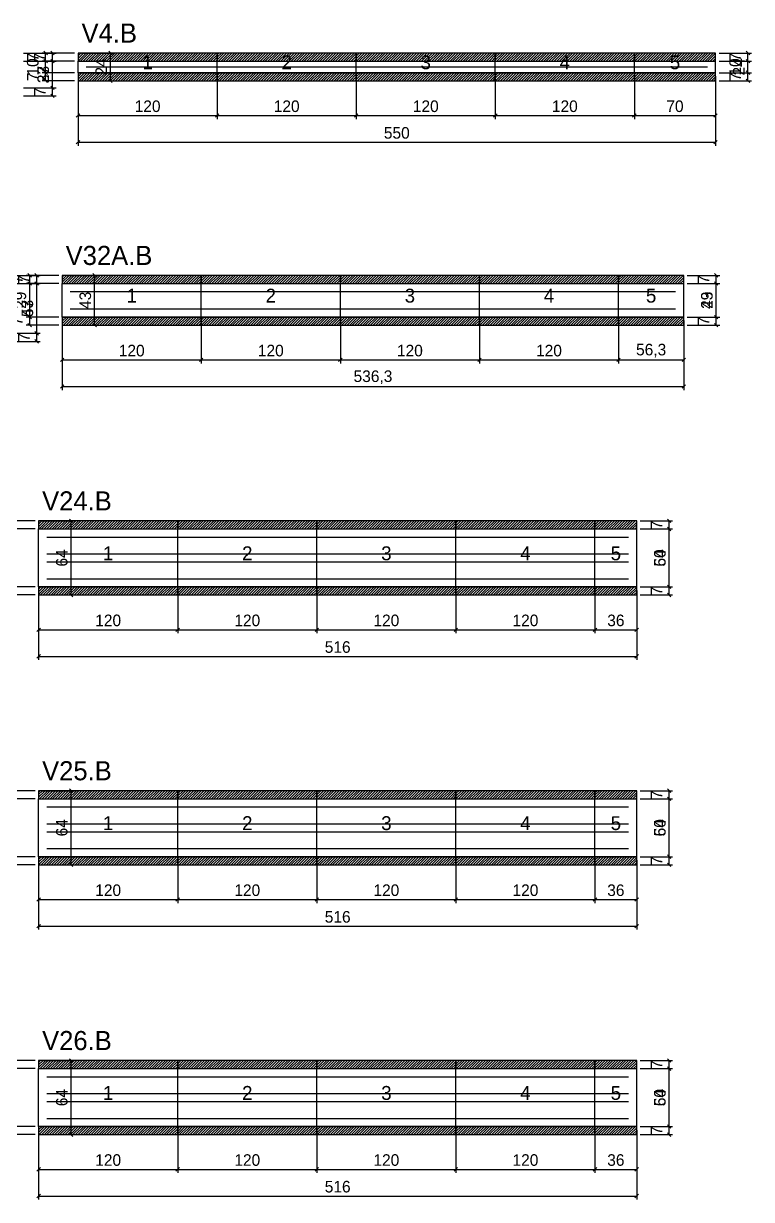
# Model space of a CAD drawing. Extents: x -10500 to 3070, y -7991 to 1250.
# Drawn here: x 786 to 1414, y -4425 to -3409 of the extents above; entities that cross this region are included whole.
import ezdxf
from ezdxf.enums import TextEntityAlignment as Align

# ---------------------------------------------------------------- set-up
doc = ezdxf.new("R2010")
doc.units = 0
for name, color, linetype in [('5', 5, 'Continuous'), ('COTA', 241, 'Continuous'), ('NOMENCLATURA', 7, 'Continuous'), ('Painéis', 200, 'Continuous'), ('SARR_2.2x7', 40, 'Continuous'), ('SCO-___-LAJ', 224, 'Continuous')]:
    doc.layers.add(name, color=color, linetype=linetype)
doc.dimstyles.new('PAINEL', dxfattribs={"dimtxt": 10, "dimasz": 3, "dimexe": 3, "dimexo": 3, "dimgap": 3, "dimtad": 1, "dimblk": 'OBLIQUE', "dimblk1": 'OBLIQUE', "dimcen": 2.5, "dimclrd": 4, "dimclre": 4, "dimclrt": 240, "dimazin": 3, "dimtfac": 1, "dimtmove": 0, "dimatfit": 3})

# ---------------------------------------------------------------- blocks, each defined once
blk = doc.blocks.new('_OBLIQUE')
at = {"color": 0, "linetype": 'BYBLOCK'}
blk.add_line((-0.5, -0.5), (0.5, 0.5), dxfattribs=at)

msp = doc.modelspace()

# ---------------------------------------------------------------- hatches: boundary and pattern name
at = {"layer": 'COTA'}
h = msp.add_hatch(dxfattribs=at)
h.set_pattern_fill('ANSI31', scale=0.5)
h.paths.add_polyline_path([(833, -3441.7), (953, -3441.7), (953, -3434.7), (833, -3434.7)])
h = msp.add_hatch(dxfattribs=at)
h.set_pattern_fill('ANSI31', scale=0.5)
h.paths.add_polyline_path([(953, -3441.7), (1073, -3441.7), (1073, -3434.7), (953, -3434.7)])
h = msp.add_hatch(dxfattribs=at)
h.set_pattern_fill('ANSI31', scale=0.5)
h.paths.add_polyline_path([(1073, -3441.7), (1193, -3441.7), (1193, -3434.7), (1073, -3434.7)])
h = msp.add_hatch(dxfattribs=at)
h.set_pattern_fill('ANSI31', scale=0.5)
h.paths.add_polyline_path([(1193, -3441.7), (1313, -3441.7), (1313, -3434.7), (1193, -3434.7)])
h = msp.add_hatch(dxfattribs=at)
h.set_pattern_fill('ANSI31', scale=0.5)
h.paths.add_polyline_path([(1313, -3441.7), (1383, -3441.7), (1383, -3434.7), (1313, -3434.7)])
h = msp.add_hatch(dxfattribs=at)
h.set_pattern_fill('ANSI31', scale=0.5)
h.paths.add_polyline_path([(833, -3458.7), (953, -3458.7), (953, -3451.7), (833, -3451.7)])
h = msp.add_hatch(dxfattribs=at)
h.set_pattern_fill('ANSI31', scale=0.5)
h.paths.add_polyline_path([(953, -3458.7), (1073, -3458.7), (1073, -3451.7), (953, -3451.7)])
h = msp.add_hatch(dxfattribs=at)
h.set_pattern_fill('ANSI31', scale=0.5)
h.paths.add_polyline_path([(1073, -3458.7), (1193, -3458.7), (1193, -3451.7), (1073, -3451.7)])
h = msp.add_hatch(dxfattribs=at)
h.set_pattern_fill('ANSI31', scale=0.5)
h.paths.add_polyline_path([(1193, -3458.7), (1313, -3458.7), (1313, -3451.7), (1193, -3451.7)])
h = msp.add_hatch(dxfattribs=at)
h.set_pattern_fill('ANSI31', scale=0.5)
h.paths.add_polyline_path([(1313, -3458.7), (1383, -3458.7), (1383, -3451.7), (1313, -3451.7)])
h = msp.add_hatch(dxfattribs=at)
h.set_pattern_fill('ANSI31', scale=0.5)
h.paths.add_polyline_path([(819.3, -3633.7), (939.3, -3633.7), (939.3, -3626.7), (819.3, -3626.7)])
h = msp.add_hatch(dxfattribs=at)
h.set_pattern_fill('ANSI31', scale=0.5)
h.paths.add_polyline_path([(939.3, -3633.7), (1059.3, -3633.7), (1059.3, -3626.7), (939.3, -3626.7)])
h = msp.add_hatch(dxfattribs=at)
h.set_pattern_fill('ANSI31', scale=0.5)
h.paths.add_polyline_path([(1059.3, -3633.7), (1179.3, -3633.7), (1179.3, -3626.7), (1059.3, -3626.7)])
h = msp.add_hatch(dxfattribs=at)
h.set_pattern_fill('ANSI31', scale=0.5)
h.paths.add_polyline_path([(1179.3, -3633.7), (1299.3, -3633.7), (1299.3, -3626.7), (1179.3, -3626.7)])
h = msp.add_hatch(dxfattribs=at)
h.set_pattern_fill('ANSI31', scale=0.5)
h.paths.add_polyline_path([(1299.3, -3633.7), (1355.6, -3633.7), (1355.6, -3626.7), (1299.3, -3626.7)])
h = msp.add_hatch(dxfattribs=at)
h.set_pattern_fill('ANSI31', scale=0.5)
h.paths.add_polyline_path([(819.3, -3669.7), (939.3, -3669.7), (939.3, -3662.7), (819.3, -3662.7)])
h = msp.add_hatch(dxfattribs=at)
h.set_pattern_fill('ANSI31', scale=0.5)
h.paths.add_polyline_path([(939.3, -3669.7), (1059.3, -3669.7), (1059.3, -3662.7), (939.3, -3662.7)])
h = msp.add_hatch(dxfattribs=at)
h.set_pattern_fill('ANSI31', scale=0.5)
h.paths.add_polyline_path([(1059.3, -3669.7), (1179.3, -3669.7), (1179.3, -3662.7), (1059.3, -3662.7)])
h = msp.add_hatch(dxfattribs=at)
h.set_pattern_fill('ANSI31', scale=0.5)
h.paths.add_polyline_path([(1179.3, -3669.7), (1299.3, -3669.7), (1299.3, -3662.7), (1179.3, -3662.7)])
h = msp.add_hatch(dxfattribs=at)
h.set_pattern_fill('ANSI31', scale=0.5)
h.paths.add_polyline_path([(1299.3, -3669.7), (1355.6, -3669.7), (1355.6, -3662.7), (1299.3, -3662.7)])
h = msp.add_hatch(dxfattribs=at)
h.set_pattern_fill('ANSI31', scale=0.5)
h.paths.add_polyline_path([(799, -3845.7), (919, -3845.7), (919, -3838.7), (799, -3838.7)])
h = msp.add_hatch(dxfattribs=at)
h.set_pattern_fill('ANSI31', scale=0.5)
h.paths.add_polyline_path([(919, -3845.7), (1039, -3845.7), (1039, -3838.7), (919, -3838.7)])
h = msp.add_hatch(dxfattribs=at)
h.set_pattern_fill('ANSI31', scale=0.5)
h.paths.add_polyline_path([(1039, -3845.7), (1159, -3845.7), (1159, -3838.7), (1039, -3838.7)])
h = msp.add_hatch(dxfattribs=at)
h.set_pattern_fill('ANSI31', scale=0.5)
h.paths.add_polyline_path([(1159, -3845.7), (1279, -3845.7), (1279, -3838.7), (1159, -3838.7)])
h = msp.add_hatch(dxfattribs=at)
h.set_pattern_fill('ANSI31', scale=0.5)
h.paths.add_polyline_path([(1279, -3845.7), (1315, -3845.7), (1315, -3838.7), (1279, -3838.7)])
h = msp.add_hatch(dxfattribs=at)
h.set_pattern_fill('ANSI31', scale=0.5)
h.paths.add_polyline_path([(799, -3902.7), (919, -3902.7), (919, -3895.7), (799, -3895.7)])
h = msp.add_hatch(dxfattribs=at)
h.set_pattern_fill('ANSI31', scale=0.5)
h.paths.add_polyline_path([(919, -3902.7), (1039, -3902.7), (1039, -3895.7), (919, -3895.7)])
h = msp.add_hatch(dxfattribs=at)
h.set_pattern_fill('ANSI31', scale=0.5)
h.paths.add_polyline_path([(1039, -3902.7), (1159, -3902.7), (1159, -3895.7), (1039, -3895.7)])
h = msp.add_hatch(dxfattribs=at)
h.set_pattern_fill('ANSI31', scale=0.5)
h.paths.add_polyline_path([(1159, -3902.7), (1279, -3902.7), (1279, -3895.7), (1159, -3895.7)])
h = msp.add_hatch(dxfattribs=at)
h.set_pattern_fill('ANSI31', scale=0.5)
h.paths.add_polyline_path([(1279, -3902.7), (1315, -3902.7), (1315, -3895.7), (1279, -3895.7)])
h = msp.add_hatch(dxfattribs=at)
h.set_pattern_fill('ANSI31', scale=0.5)
h.paths.add_polyline_path([(799, -4078.7), (919, -4078.7), (919, -4071.7), (799, -4071.7)])
h = msp.add_hatch(dxfattribs=at)
h.set_pattern_fill('ANSI31', scale=0.5)
h.paths.add_polyline_path([(919, -4078.7), (1039, -4078.7), (1039, -4071.7), (919, -4071.7)])
h = msp.add_hatch(dxfattribs=at)
h.set_pattern_fill('ANSI31', scale=0.5)
h.paths.add_polyline_path([(1039, -4078.7), (1159, -4078.7), (1159, -4071.7), (1039, -4071.7)])
h = msp.add_hatch(dxfattribs=at)
h.set_pattern_fill('ANSI31', scale=0.5)
h.paths.add_polyline_path([(1159, -4078.7), (1279, -4078.7), (1279, -4071.7), (1159, -4071.7)])
h = msp.add_hatch(dxfattribs=at)
h.set_pattern_fill('ANSI31', scale=0.5)
h.paths.add_polyline_path([(1279, -4078.7), (1315, -4078.7), (1315, -4071.7), (1279, -4071.7)])
h = msp.add_hatch(dxfattribs=at)
h.set_pattern_fill('ANSI31', scale=0.5)
h.paths.add_polyline_path([(799, -4135.7), (919, -4135.7), (919, -4128.7), (799, -4128.7)])
h = msp.add_hatch(dxfattribs=at)
h.set_pattern_fill('ANSI31', scale=0.5)
h.paths.add_polyline_path([(919, -4135.7), (1039, -4135.7), (1039, -4128.7), (919, -4128.7)])
h = msp.add_hatch(dxfattribs=at)
h.set_pattern_fill('ANSI31', scale=0.5)
h.paths.add_polyline_path([(1039, -4135.7), (1159, -4135.7), (1159, -4128.7), (1039, -4128.7)])
h = msp.add_hatch(dxfattribs=at)
h.set_pattern_fill('ANSI31', scale=0.5)
h.paths.add_polyline_path([(1159, -4135.7), (1279, -4135.7), (1279, -4128.7), (1159, -4128.7)])
h = msp.add_hatch(dxfattribs=at)
h.set_pattern_fill('ANSI31', scale=0.5)
h.paths.add_polyline_path([(1279, -4135.7), (1315, -4135.7), (1315, -4128.7), (1279, -4128.7)])
h = msp.add_hatch(dxfattribs=at)
h.set_pattern_fill('ANSI31', scale=0.5)
h.paths.add_polyline_path([(799, -4311.7), (919, -4311.7), (919, -4304.7), (799, -4304.7)])
h = msp.add_hatch(dxfattribs=at)
h.set_pattern_fill('ANSI31', scale=0.5)
h.paths.add_polyline_path([(919, -4311.7), (1039, -4311.7), (1039, -4304.7), (919, -4304.7)])
h = msp.add_hatch(dxfattribs=at)
h.set_pattern_fill('ANSI31', scale=0.5)
h.paths.add_polyline_path([(1039, -4311.7), (1159, -4311.7), (1159, -4304.7), (1039, -4304.7)])
h = msp.add_hatch(dxfattribs=at)
h.set_pattern_fill('ANSI31', scale=0.5)
h.paths.add_polyline_path([(1159, -4311.7), (1279, -4311.7), (1279, -4304.7), (1159, -4304.7)])
h = msp.add_hatch(dxfattribs=at)
h.set_pattern_fill('ANSI31', scale=0.5)
h.paths.add_polyline_path([(1279, -4311.7), (1315, -4311.7), (1315, -4304.7), (1279, -4304.7)])
h = msp.add_hatch(dxfattribs=at)
h.set_pattern_fill('ANSI31', scale=0.5)
h.paths.add_polyline_path([(799, -4368.7), (919, -4368.7), (919, -4361.7), (799, -4361.7)])
h = msp.add_hatch(dxfattribs=at)
h.set_pattern_fill('ANSI31', scale=0.5)
h.paths.add_polyline_path([(919, -4368.7), (1039, -4368.7), (1039, -4361.7), (919, -4361.7)])
h = msp.add_hatch(dxfattribs=at)
h.set_pattern_fill('ANSI31', scale=0.5)
h.paths.add_polyline_path([(1039, -4368.7), (1159, -4368.7), (1159, -4361.7), (1039, -4361.7)])
h = msp.add_hatch(dxfattribs=at)
h.set_pattern_fill('ANSI31', scale=0.5)
h.paths.add_polyline_path([(1159, -4368.7), (1279, -4368.7), (1279, -4361.7), (1159, -4361.7)])
h = msp.add_hatch(dxfattribs=at)
h.set_pattern_fill('ANSI31', scale=0.5)
h.paths.add_polyline_path([(1279, -4368.7), (1315, -4368.7), (1315, -4361.7), (1279, -4361.7)])

# ---------------------------------------------------------------- linework, layer by layer
at = {"layer": 'Painéis'}
for p, q in [((833, -3441.7), (953, -3441.7)), ((833, -3451.7), (833, -3441.7)), ((953, -3451.7), (953, -3441.7)), ((953, -3451.7), (953, -3441.7)), ((953, -3441.7), (1073, -3441.7)), ((953, -3451.7), (953, -3441.7)), ((1073, -3451.7), (1073, -3441.7)), ((1073, -3451.7), (1073, -3441.7)), ((1073, -3441.7), (1193, -3441.7)), ((1073, -3451.7), (1073, -3441.7)), ((1193, -3451.7), (1193, -3441.7)), ((1193, -3451.7), (1193, -3441.7)), ((1193, -3441.7), (1313, -3441.7)), ((1193, -3451.7), (1193, -3441.7)), ((1313, -3451.7), (1313, -3441.7)), ((1313, -3451.7), (1313, -3441.7)), ((1313, -3441.7), (1383, -3441.7)), ((1313, -3451.7), (1313, -3441.7)), ((1383, -3451.7), (1383, -3441.7)), ((833, -3451.7), (953, -3451.7)), ((953, -3451.7), (1073, -3451.7)), ((1073, -3451.7), (1193, -3451.7)), ((1193, -3451.7), (1313, -3451.7)), ((1313, -3451.7), (1383, -3451.7)), ((819.3, -3633.7), (939.3, -3633.7)), ((819.3, -3662.7), (819.3, -3633.7)), ((939.3, -3662.7), (939.3, -3633.7)), ((939.3, -3662.7), (939.3, -3633.7)), ((939.3, -3633.7), (1059.3, -3633.7)), ((939.3, -3662.7), (939.3, -3633.7)), ((1059.3, -3662.7), (1059.3, -3633.7)), ((1059.3, -3662.7), (1059.3, -3633.7)), ((1059.3, -3633.7), (1179.3, -3633.7)), ((1059.3, -3662.7), (1059.3, -3633.7)), ((1179.3, -3662.7), (1179.3, -3633.7)), ((1179.3, -3662.7), (1179.3, -3633.7)), ((1179.3, -3633.7), (1299.3, -3633.7)), ((1179.3, -3662.7), (1179.3, -3633.7)), ((1299.3, -3662.7), (1299.3, -3633.7)), ((1299.3, -3662.7), (1299.3, -3633.7)), ((1299.3, -3633.7), (1355.6, -3633.7)), ((1299.3, -3662.7), (1299.3, -3633.7)), ((1355.6, -3662.7), (1355.6, -3633.7)), ((819.3, -3662.7), (939.3, -3662.7)), ((939.3, -3662.7), (1059.3, -3662.7)), ((1059.3, -3662.7), (1179.3, -3662.7)), ((1179.3, -3662.7), (1299.3, -3662.7)), ((1299.3, -3662.7), (1355.6, -3662.7)), ((799, -3845.7), (919, -3845.7)), ((799, -3895.7), (799, -3845.7)), ((919, -3895.7), (919, -3845.7)), ((919, -3895.7), (919, -3845.7)), ((919, -3845.7), (1039, -3845.7)), ((919, -3895.7), (919, -3845.7)), ((1039, -3895.7), (1039, -3845.7)), ((1039, -3895.7), (1039, -3845.7)), ((1039, -3845.7), (1159, -3845.7)), ((1039, -3895.7), (1039, -3845.7)), ((1159, -3895.7), (1159, -3845.7)), ((1159, -3895.7), (1159, -3845.7)), ((1159, -3845.7), (1279, -3845.7)), ((1159, -3895.7), (1159, -3845.7)), ((1279, -3895.7), (1279, -3845.7)), ((1279, -3895.7), (1279, -3845.7)), ((1279, -3845.7), (1315, -3845.7)), ((1279, -3895.7), (1279, -3845.7)), ((1315, -3895.7), (1315, -3845.7)), ((799, -3895.7), (919, -3895.7)), ((919, -3895.7), (1039, -3895.7)), ((1039, -3895.7), (1159, -3895.7)), ((1159, -3895.7), (1279, -3895.7)), ((1279, -3895.7), (1315, -3895.7)), ((799, -4078.7), (919, -4078.7)), ((799, -4128.7), (799, -4078.7)), ((919, -4128.7), (919, -4078.7)), ((919, -4128.7), (919, -4078.7)), ((919, -4078.7), (1039, -4078.7)), ((919, -4128.7), (919, -4078.7)), ((1039, -4128.7), (1039, -4078.7)), ((1039, -4128.7), (1039, -4078.7)), ((1039, -4078.7), (1159, -4078.7)), ((1039, -4128.7), (1039, -4078.7)), ((1159, -4128.7), (1159, -4078.7)), ((1159, -4128.7), (1159, -4078.7)), ((1159, -4078.7), (1279, -4078.7)), ((1159, -4128.7), (1159, -4078.7)), ((1279, -4128.7), (1279, -4078.7)), ((1279, -4128.7), (1279, -4078.7)), ((1279, -4078.7), (1315, -4078.7)), ((1279, -4128.7), (1279, -4078.7)), ((1315, -4128.7), (1315, -4078.7)), ((799, -4128.7), (919, -4128.7)), ((919, -4128.7), (1039, -4128.7)), ((1039, -4128.7), (1159, -4128.7)), ((1159, -4128.7), (1279, -4128.7)), ((1279, -4128.7), (1315, -4128.7)), ((799, -4311.7), (919, -4311.7)), ((799, -4361.7), (799, -4311.7)), ((919, -4361.7), (919, -4311.7)), ((919, -4361.7), (919, -4311.7)), ((919, -4311.7), (1039, -4311.7)), ((919, -4361.7), (919, -4311.7)), ((1039, -4361.7), (1039, -4311.7)), ((1039, -4361.7), (1039, -4311.7)), ((1039, -4311.7), (1159, -4311.7)), ((1039, -4361.7), (1039, -4311.7)), ((1159, -4361.7), (1159, -4311.7)), ((1159, -4361.7), (1159, -4311.7)), ((1159, -4311.7), (1279, -4311.7)), ((1159, -4361.7), (1159, -4311.7)), ((1279, -4361.7), (1279, -4311.7)), ((1279, -4361.7), (1279, -4311.7)), ((1279, -4311.7), (1315, -4311.7)), ((1279, -4361.7), (1279, -4311.7)), ((1315, -4361.7), (1315, -4311.7)), ((799, -4361.7), (919, -4361.7)), ((919, -4361.7), (1039, -4361.7)), ((1039, -4361.7), (1159, -4361.7)), ((1159, -4361.7), (1279, -4361.7)), ((1279, -4361.7), (1315, -4361.7))]:
    msp.add_line(p, q, dxfattribs=at)
at = {"layer": 'SARR_2.2x7'}
for points in [[(840, -3446.7), (953, -3446.7)], [(840, -3446.7), (953, -3446.7)], [(953, -3446.7), (1073, -3446.7)], [(953, -3446.7), (1073, -3446.7)], [(1073, -3446.7), (1193, -3446.7)], [(1073, -3446.7), (1193, -3446.7)], [(1193, -3446.7), (1313, -3446.7)], [(1193, -3446.7), (1313, -3446.7)], [(1313, -3446.7), (1376, -3446.7)], [(1313, -3446.7), (1376, -3446.7)], [(826.3, -3640.7), (939.3, -3640.7)], [(826.3, -3640.7), (939.3, -3640.7)], [(939.3, -3640.7), (1059.3, -3640.7)], [(939.3, -3640.7), (1059.3, -3640.7)], [(1059.3, -3640.7), (1179.3, -3640.7)], [(1059.3, -3640.7), (1179.3, -3640.7)], [(1179.3, -3640.7), (1299.3, -3640.7)], [(1179.3, -3640.7), (1299.3, -3640.7)], [(1299.3, -3640.7), (1348.6, -3640.7)], [(1299.3, -3640.7), (1348.6, -3640.7)], [(826.3, -3655.7), (939.3, -3655.7)], [(826.3, -3655.7), (939.3, -3655.7)], [(939.3, -3655.7), (1059.3, -3655.7)], [(939.3, -3655.7), (1059.3, -3655.7)], [(1059.3, -3655.7), (1179.3, -3655.7)], [(1059.3, -3655.7), (1179.3, -3655.7)], [(1179.3, -3655.7), (1299.3, -3655.7)], [(1179.3, -3655.7), (1299.3, -3655.7)], [(1299.3, -3655.7), (1348.6, -3655.7)], [(1299.3, -3655.7), (1348.6, -3655.7)], [(806, -3852.7), (919, -3852.7)], [(806, -3852.7), (919, -3852.7)], [(919, -3852.7), (1039, -3852.7)], [(919, -3852.7), (1039, -3852.7)], [(1039, -3852.7), (1159, -3852.7)], [(1039, -3852.7), (1159, -3852.7)], [(1159, -3852.7), (1279, -3852.7)], [(1159, -3852.7), (1279, -3852.7)], [(1279, -3852.7), (1308, -3852.7)], [(1279, -3852.7), (1308, -3852.7)], [(806, -3867.2), (919, -3867.2)], [(806, -3867.2), (919, -3867.2)], [(919, -3867.2), (1039, -3867.2)], [(919, -3867.2), (1039, -3867.2)], [(1039, -3867.2), (1159, -3867.2)], [(1039, -3867.2), (1159, -3867.2)], [(1159, -3867.2), (1279, -3867.2)], [(1159, -3867.2), (1279, -3867.2)], [(1279, -3867.2), (1308, -3867.2)], [(1279, -3867.2), (1308, -3867.2)], [(806, -3874.2), (919, -3874.2)], [(806, -3874.2), (919, -3874.2)], [(919, -3874.2), (1039, -3874.2)], [(919, -3874.2), (1039, -3874.2)], [(1039, -3874.2), (1159, -3874.2)], [(1039, -3874.2), (1159, -3874.2)], [(1159, -3874.2), (1279, -3874.2)], [(1159, -3874.2), (1279, -3874.2)], [(1279, -3874.2), (1308, -3874.2)], [(1279, -3874.2), (1308, -3874.2)], [(806, -3888.7), (919, -3888.7)], [(806, -3888.7), (919, -3888.7)], [(919, -3888.7), (1039, -3888.7)], [(919, -3888.7), (1039, -3888.7)], [(1039, -3888.7), (1159, -3888.7)], [(1039, -3888.7), (1159, -3888.7)], [(1159, -3888.7), (1279, -3888.7)], [(1159, -3888.7), (1279, -3888.7)], [(1279, -3888.7), (1308, -3888.7)], [(1279, -3888.7), (1308, -3888.7)], [(806, -4085.7), (919, -4085.7)], [(806, -4085.7), (919, -4085.7)], [(919, -4085.7), (1039, -4085.7)], [(919, -4085.7), (1039, -4085.7)], [(1039, -4085.7), (1159, -4085.7)], [(1039, -4085.7), (1159, -4085.7)], [(1159, -4085.7), (1279, -4085.7)], [(1159, -4085.7), (1279, -4085.7)], [(1279, -4085.7), (1308, -4085.7)], [(1279, -4085.7), (1308, -4085.7)], [(806, -4100.2), (919, -4100.2)], [(806, -4100.2), (919, -4100.2)], [(919, -4100.2), (1039, -4100.2)], [(919, -4100.2), (1039, -4100.2)], [(1039, -4100.2), (1159, -4100.2)], [(1039, -4100.2), (1159, -4100.2)], [(1159, -4100.2), (1279, -4100.2)], [(1159, -4100.2), (1279, -4100.2)], [(1279, -4100.2), (1308, -4100.2)], [(1279, -4100.2), (1308, -4100.2)], [(806, -4107.2), (919, -4107.2)], [(806, -4107.2), (919, -4107.2)], [(919, -4107.2), (1039, -4107.2)], [(919, -4107.2), (1039, -4107.2)], [(1039, -4107.2), (1159, -4107.2)], [(1039, -4107.2), (1159, -4107.2)], [(1159, -4107.2), (1279, -4107.2)], [(1159, -4107.2), (1279, -4107.2)], [(1279, -4107.2), (1308, -4107.2)], [(1279, -4107.2), (1308, -4107.2)], [(806, -4121.7), (919, -4121.7)], [(806, -4121.7), (919, -4121.7)], [(919, -4121.7), (1039, -4121.7)], [(919, -4121.7), (1039, -4121.7)], [(1039, -4121.7), (1159, -4121.7)], [(1039, -4121.7), (1159, -4121.7)], [(1159, -4121.7), (1279, -4121.7)], [(1159, -4121.7), (1279, -4121.7)], [(1279, -4121.7), (1308, -4121.7)], [(1279, -4121.7), (1308, -4121.7)], [(806, -4318.7), (919, -4318.7)], [(806, -4318.7), (919, -4318.7)], [(919, -4318.7), (1039, -4318.7)], [(919, -4318.7), (1039, -4318.7)], [(1039, -4318.7), (1159, -4318.7)], [(1039, -4318.7), (1159, -4318.7)], [(1159, -4318.7), (1279, -4318.7)], [(1159, -4318.7), (1279, -4318.7)], [(1279, -4318.7), (1308, -4318.7)], [(1279, -4318.7), (1308, -4318.7)], [(806, -4333.2), (919, -4333.2)], [(806, -4333.2), (919, -4333.2)], [(919, -4333.2), (1039, -4333.2)], [(919, -4333.2), (1039, -4333.2)], [(1039, -4333.2), (1159, -4333.2)], [(1039, -4333.2), (1159, -4333.2)], [(1159, -4333.2), (1279, -4333.2)], [(1159, -4333.2), (1279, -4333.2)], [(1279, -4333.2), (1308, -4333.2)], [(1279, -4333.2), (1308, -4333.2)], [(806, -4340.2), (919, -4340.2)], [(806, -4340.2), (919, -4340.2)], [(919, -4340.2), (1039, -4340.2)], [(919, -4340.2), (1039, -4340.2)], [(1039, -4340.2), (1159, -4340.2)], [(1039, -4340.2), (1159, -4340.2)], [(1159, -4340.2), (1279, -4340.2)], [(1159, -4340.2), (1279, -4340.2)], [(1279, -4340.2), (1308, -4340.2)], [(1279, -4340.2), (1308, -4340.2)], [(806, -4354.7), (919, -4354.7)], [(806, -4354.7), (919, -4354.7)], [(919, -4354.7), (1039, -4354.7)], [(919, -4354.7), (1039, -4354.7)], [(1039, -4354.7), (1159, -4354.7)], [(1039, -4354.7), (1159, -4354.7)], [(1159, -4354.7), (1279, -4354.7)], [(1159, -4354.7), (1279, -4354.7)], [(1279, -4354.7), (1308, -4354.7)], [(1279, -4354.7), (1308, -4354.7)]]:
    msp.add_lwpolyline(points, dxfattribs=at)
at = {"layer": 'SCO-___-LAJ'}
for points in [[(833, -3441.7), (953, -3441.7), (953, -3434.7), (833, -3434.7)], [(953, -3441.7), (1073, -3441.7), (1073, -3434.7), (953, -3434.7)], [(1073, -3441.7), (1193, -3441.7), (1193, -3434.7), (1073, -3434.7)], [(1193, -3441.7), (1313, -3441.7), (1313, -3434.7), (1193, -3434.7)], [(1313, -3441.7), (1383, -3441.7), (1383, -3434.7), (1313, -3434.7)], [(833, -3458.7), (953, -3458.7), (953, -3451.7), (833, -3451.7)], [(953, -3458.7), (1073, -3458.7), (1073, -3451.7), (953, -3451.7)], [(1073, -3458.7), (1193, -3458.7), (1193, -3451.7), (1073, -3451.7)], [(1193, -3458.7), (1313, -3458.7), (1313, -3451.7), (1193, -3451.7)], [(1313, -3458.7), (1383, -3458.7), (1383, -3451.7), (1313, -3451.7)], [(819.3, -3633.7), (939.3, -3633.7), (939.3, -3626.7), (819.3, -3626.7)], [(939.3, -3633.7), (1059.3, -3633.7), (1059.3, -3626.7), (939.3, -3626.7)], [(1059.3, -3633.7), (1179.3, -3633.7), (1179.3, -3626.7), (1059.3, -3626.7)], [(1179.3, -3633.7), (1299.3, -3633.7), (1299.3, -3626.7), (1179.3, -3626.7)], [(1299.3, -3633.7), (1355.6, -3633.7), (1355.6, -3626.7), (1299.3, -3626.7)], [(819.3, -3669.7), (939.3, -3669.7), (939.3, -3662.7), (819.3, -3662.7)], [(939.3, -3669.7), (1059.3, -3669.7), (1059.3, -3662.7), (939.3, -3662.7)], [(1059.3, -3669.7), (1179.3, -3669.7), (1179.3, -3662.7), (1059.3, -3662.7)], [(1179.3, -3669.7), (1299.3, -3669.7), (1299.3, -3662.7), (1179.3, -3662.7)], [(1299.3, -3669.7), (1355.6, -3669.7), (1355.6, -3662.7), (1299.3, -3662.7)], [(799, -3845.7), (919, -3845.7), (919, -3838.7), (799, -3838.7)], [(919, -3845.7), (1039, -3845.7), (1039, -3838.7), (919, -3838.7)], [(1039, -3845.7), (1159, -3845.7), (1159, -3838.7), (1039, -3838.7)], [(1159, -3845.7), (1279, -3845.7), (1279, -3838.7), (1159, -3838.7)], [(1279, -3845.7), (1315, -3845.7), (1315, -3838.7), (1279, -3838.7)], [(799, -3902.7), (919, -3902.7), (919, -3895.7), (799, -3895.7)], [(919, -3902.7), (1039, -3902.7), (1039, -3895.7), (919, -3895.7)], [(1039, -3902.7), (1159, -3902.7), (1159, -3895.7), (1039, -3895.7)], [(1159, -3902.7), (1279, -3902.7), (1279, -3895.7), (1159, -3895.7)], [(1279, -3902.7), (1315, -3902.7), (1315, -3895.7), (1279, -3895.7)], [(799, -4078.7), (919, -4078.7), (919, -4071.7), (799, -4071.7)], [(919, -4078.7), (1039, -4078.7), (1039, -4071.7), (919, -4071.7)], [(1039, -4078.7), (1159, -4078.7), (1159, -4071.7), (1039, -4071.7)], [(1159, -4078.7), (1279, -4078.7), (1279, -4071.7), (1159, -4071.7)], [(1279, -4078.7), (1315, -4078.7), (1315, -4071.7), (1279, -4071.7)], [(799, -4135.7), (919, -4135.7), (919, -4128.7), (799, -4128.7)], [(919, -4135.7), (1039, -4135.7), (1039, -4128.7), (919, -4128.7)], [(1039, -4135.7), (1159, -4135.7), (1159, -4128.7), (1039, -4128.7)], [(1159, -4135.7), (1279, -4135.7), (1279, -4128.7), (1159, -4128.7)], [(1279, -4135.7), (1315, -4135.7), (1315, -4128.7), (1279, -4128.7)], [(799, -4311.7), (919, -4311.7), (919, -4304.7), (799, -4304.7)], [(919, -4311.7), (1039, -4311.7), (1039, -4304.7), (919, -4304.7)], [(1039, -4311.7), (1159, -4311.7), (1159, -4304.7), (1039, -4304.7)], [(1159, -4311.7), (1279, -4311.7), (1279, -4304.7), (1159, -4304.7)], [(1279, -4311.7), (1315, -4311.7), (1315, -4304.7), (1279, -4304.7)], [(799, -4368.7), (919, -4368.7), (919, -4361.7), (799, -4361.7)], [(919, -4368.7), (1039, -4368.7), (1039, -4361.7), (919, -4361.7)], [(1039, -4368.7), (1159, -4368.7), (1159, -4361.7), (1039, -4361.7)], [(1159, -4368.7), (1279, -4368.7), (1279, -4361.7), (1159, -4361.7)], [(1279, -4368.7), (1315, -4368.7), (1315, -4361.7), (1279, -4361.7)]]:
    msp.add_lwpolyline(points, close=True, dxfattribs=at)

# ---------------------------------------------------------------- texts
at = {"layer": '5'}
for s, p in [('1', (893, -3442.7)), ('2', (1013, -3442.7)), ('3', (1133, -3442.7)), ('4', (1253, -3442.7)), ('5', (1348, -3442.7)), ('1', (879.3, -3644.2)), ('2', (999.3, -3644.2)), ('3', (1119.3, -3644.2)), ('4', (1239.3, -3644.2)), ('5', (1327.45, -3644.2)), ('1', (859, -3866.7)), ('2', (979, -3866.7)), ('3', (1099, -3866.7)), ('4', (1219, -3866.7)), ('5', (1297, -3866.7)), ('1', (859, -4099.7)), ('2', (979, -4099.7)), ('3', (1099, -4099.7)), ('4', (1219, -4099.7)), ('5', (1297, -4099.7)), ('1', (859, -4332.7)), ('2', (979, -4332.7)), ('3', (1099, -4332.7)), ('4', (1219, -4332.7)), ('5', (1297, -4332.7))]:
    msp.add_text(s, height=12, dxfattribs=at).set_placement(p, align=Align.MIDDLE_CENTER)
at = {"layer": 'NOMENCLATURA'}
for s, p in [('V4.B', (836, -3425.7)), ('V32A.B', (822.3, -3617.7)), ('V24.B', (802, -3829.7)), ('V25.B', (802, -4062.7)), ('V26.B', (802, -4295.7))]:
    msp.add_text(s, height=16.5, dxfattribs=at).set_placement(p)

# ---------------------------------------------------------------- dimensions: what is measured, and where the dimension line sits
at = {"layer": 'COTA'}
for base, p1, p2 in [((811, -3471.7), (783, -3471.7), (783, -3434.7)), ((811, -3441.7), (783, -3441.7), (783, -3434.7)), ((811, -3464.7), (783, -3464.7), (783, -3441.7)), ((805, -3441.7), (833, -3441.7), (833, -3434.7)), ((805, -3451.7), (833, -3451.7), (833, -3441.7)), ((861, -3458.7), (833, -3458.7), (833, -3434.7)), ((1411, -3458.7), (1383, -3458.7), (1383, -3434.7)), ((1411, -3441.7), (1383, -3441.7), (1383, -3434.7)), ((1411, -3451.7), (1383, -3451.7), (1383, -3441.7)), ((805, -3458.7), (833, -3458.7), (833, -3451.7)), ((1411, -3458.7), (1383, -3458.7), (1383, -3451.7)), ((811, -3471.7), (783, -3471.7), (783, -3464.7)), ((797.3, -3683.7), (769.3, -3683.7), (769.3, -3626.7)), ((797.3, -3633.7), (769.3, -3633.7), (769.3, -3626.7)), ((791.3, -3633.7), (819.3, -3633.7), (819.3, -3626.7)), ((847.3, -3669.7), (819.3, -3669.7), (819.3, -3626.7)), ((1383.6, -3669.7), (1355.6, -3669.7), (1355.6, -3626.7)), ((1383.6, -3633.7), (1355.6, -3633.7), (1355.6, -3626.7)), ((797.3, -3676.7), (769.3, -3676.7), (769.3, -3633.7)), ((791.3, -3662.7), (819.3, -3662.7), (819.3, -3633.7)), ((1383.6, -3662.7), (1355.6, -3662.7), (1355.6, -3633.7)), ((791.3, -3669.7), (819.3, -3669.7), (819.3, -3662.7)), ((1383.6, -3669.7), (1355.6, -3669.7), (1355.6, -3662.7)), ((797.3, -3683.7), (769.3, -3683.7), (769.3, -3676.7)), ((771, -3845.7), (799, -3845.7), (799, -3838.7)), ((827, -3902.7), (799, -3902.7), (799, -3838.7)), ((1343, -3902.7), (1315, -3902.7), (1315, -3838.7)), ((1343, -3845.7), (1315, -3845.7), (1315, -3838.7)), ((771, -3895.7), (799, -3895.7), (799, -3845.7)), ((1343, -3895.7), (1315, -3895.7), (1315, -3845.7)), ((771, -3902.7), (799, -3902.7), (799, -3895.7)), ((1343, -3902.7), (1315, -3902.7), (1315, -3895.7)), ((771, -4078.7), (799, -4078.7), (799, -4071.7)), ((827, -4135.7), (799, -4135.7), (799, -4071.7)), ((1343, -4135.7), (1315, -4135.7), (1315, -4071.7)), ((1343, -4078.7), (1315, -4078.7), (1315, -4071.7)), ((771, -4128.7), (799, -4128.7), (799, -4078.7)), ((1343, -4128.7), (1315, -4128.7), (1315, -4078.7)), ((771, -4135.7), (799, -4135.7), (799, -4128.7)), ((1343, -4135.7), (1315, -4135.7), (1315, -4128.7)), ((771, -4311.7), (799, -4311.7), (799, -4304.7)), ((827, -4368.7), (799, -4368.7), (799, -4304.7)), ((1343, -4368.7), (1315, -4368.7), (1315, -4304.7)), ((1343, -4311.7), (1315, -4311.7), (1315, -4304.7)), ((771, -4361.7), (799, -4361.7), (799, -4311.7)), ((1343, -4361.7), (1315, -4361.7), (1315, -4311.7)), ((771, -4368.7), (799, -4368.7), (799, -4361.7)), ((1343, -4368.7), (1315, -4368.7), (1315, -4361.7))]:
    msp.add_linear_dim(base=base, p1=p1, p2=p2, angle=90, dimstyle='PAINEL', dxfattribs=at).render()
for base, p1, p2 in [((833, -3488.7), (833, -3451.7), (953, -3451.7)), ((833, -3511.7), (833, -3451.7), (1383, -3451.7)), ((953, -3488.7), (953, -3451.7), (1073, -3451.7)), ((1073, -3488.7), (1073, -3451.7), (1193, -3451.7)), ((1193, -3488.7), (1193, -3451.7), (1313, -3451.7)), ((1313, -3488.7), (1313, -3451.7), (1383, -3451.7)), ((819.3, -3699.7), (819.3, -3662.7), (939.3, -3662.7)), ((819.3, -3722.7), (819.3, -3662.7), (1355.6, -3662.7)), ((939.3, -3699.7), (939.3, -3662.7), (1059.3, -3662.7)), ((1059.3, -3699.7), (1059.3, -3662.7), (1179.3, -3662.7)), ((1179.3, -3699.7), (1179.3, -3662.7), (1299.3, -3662.7)), ((1299.3, -3699.7), (1299.3, -3662.7), (1355.6, -3662.7)), ((799, -3932.7), (799, -3895.7), (919, -3895.7)), ((799, -3955.7), (799, -3895.7), (1315, -3895.7)), ((919, -3932.7), (919, -3895.7), (1039, -3895.7)), ((1039, -3932.7), (1039, -3895.7), (1159, -3895.7)), ((1159, -3932.7), (1159, -3895.7), (1279, -3895.7)), ((1279, -3932.7), (1279, -3895.7), (1315, -3895.7)), ((799, -4165.7), (799, -4128.7), (919, -4128.7)), ((799, -4188.7), (799, -4128.7), (1315, -4128.7)), ((919, -4165.7), (919, -4128.7), (1039, -4128.7)), ((1039, -4165.7), (1039, -4128.7), (1159, -4128.7)), ((1159, -4165.7), (1159, -4128.7), (1279, -4128.7)), ((1279, -4165.7), (1279, -4128.7), (1315, -4128.7)), ((799, -4398.7), (799, -4361.7), (919, -4361.7)), ((799, -4421.7), (799, -4361.7), (1315, -4361.7)), ((919, -4398.7), (919, -4361.7), (1039, -4361.7)), ((1039, -4398.7), (1039, -4361.7), (1159, -4361.7)), ((1159, -4398.7), (1159, -4361.7), (1279, -4361.7)), ((1279, -4398.7), (1279, -4361.7), (1315, -4361.7))]:
    msp.add_linear_dim(base=base, p1=p1, p2=p2, dimstyle='PAINEL', dxfattribs=at).render()

doc.saveas('drawing.dxf')
